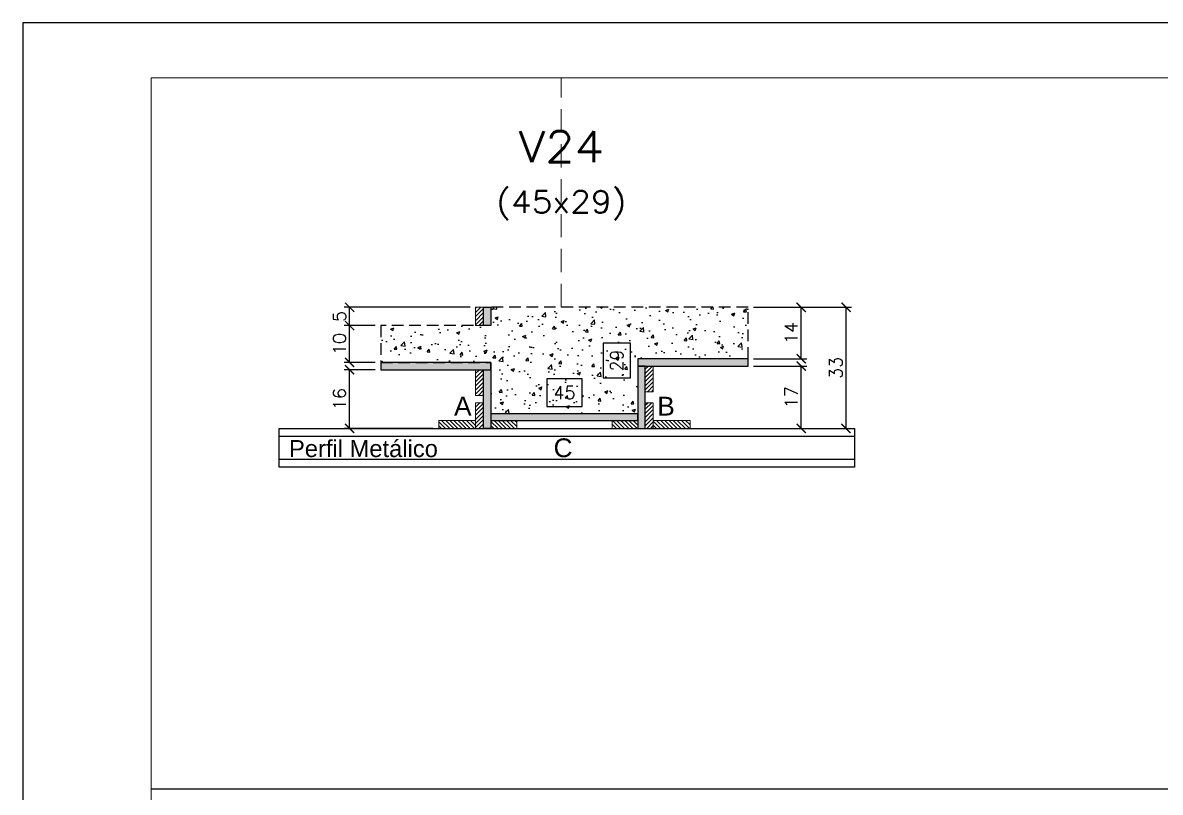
# Model space of a CAD drawing. Extents: x -23436 to 4767, y -4638 to 9755.
# Drawn here: x -17506 to -16887, y -1037 to -618 of the extents above; entities that cross this region are included whole.
import ezdxf
from ezdxf.enums import TextEntityAlignment as Align

# ---------------------------------------------------------------- set-up
doc = ezdxf.new("R2010")
doc.units = 0
doc.header["$PDMODE"] = 2
doc.header["$PDSIZE"] = 10
doc.linetypes.add('CABLIN', pattern=[0.35, 0.25, -0.1])
doc.linetypes.add('HIDDEN', pattern=[9.525, 6.35, -3.175])
doc.layers.get('0').update_dxf_attribs({"lineweight": 13})
doc.layers.get('Defpoints').update_dxf_attribs({"lineweight": 13})
for name, color, linetype in [('Concreto', 250, 'HIDDEN'), ('Cota', 4, 'Continuous'), ('Cota Seção (2x)', 4, 'Continuous'), ('Hachura', 252, 'CABLIN'), ('MB Logo', 255, 'Continuous'), ('Painéis', 200, 'Continuous'), ('Perfil Metálico', 224, 'Continuous'), ('Texto de Titulo', 7, 'Continuous'), ('Texto Qtd Sarr', 242, 'Continuous')]:
    doc.layers.add(name, color=color, linetype=linetype)
for name, color, linetype, lineweight in [('FOLHA MB', 7, 'Continuous', 13), ('Madeira', 100, 'Continuous', 13), ('Texto Seção', 7, 'Continuous', 15)]:
    doc.layers.add(name, color=color, linetype=linetype, lineweight=lineweight)
doc.layers.add('Laje_Perimetro', color=7, linetype='Continuous', plot=False)
doc.styles.add('ARIAL', font='arial.ttf', dxfattribs={"oblique": 15, "height": 25})
doc.styles.add('ROMANS', font='romans.shx')
doc.dimstyles.new('Cota Seção (2x)', dxfattribs={"dimtxt": 7, "dimasz": 5, "dimexe": 3, "dimexo": 3, "dimgap": 2, "dimtad": 3, "dimdec": 1, "dimlfac": 0.5, "dimzin": 12, "dimdsep": 46, "dimtxsty": 'ROMANS', "dimblk": 'ARCHTICK', "dimcen": 0, "dimclrd": 4, "dimclre": 4, "dimclrt": 1, "dimadec": 1, "dimazin": 3, "dimtfac": 1, "dimtdec": 1, "dimtmove": 0, "dimatfit": 3, "dimldrblk": 'OBLIQUE', "dimfxl": 1, "dimtolj": 1, "dimtzin": 12, "dimarcsym": 0})
doc.dimstyles.new('Cota Seção interna', dxfattribs={"dimtxt": 7, "dimasz": 6, "dimexe": 0.18, "dimexo": 2, "dimgap": -4, "dimtad": 3, "dimdec": 1, "dimlfac": 0.5, "dimzin": 12, "dimdsep": 46, "dimtxsty": 'ROMANS', "dimblk": 'ARCHTICK', "dimcen": 0.09, "dimse1": 1, "dimse2": 1, "dimsd1": 1, "dimsd2": 1, "dimclrd": 180, "dimclre": 5, "dimclrt": 1, "dimadec": 0, "dimazin": 3, "dimtfac": 1, "dimtdec": 1, "dimtofl": 0, "dimtmove": 0, "dimatfit": 3, "dimldrblk": 'ARCHTICK', "dimfxl": 1, "dimtolj": 1, "dimtzin": 0, "dimarcsym": 0})

# ---------------------------------------------------------------- blocks, each defined once
blk = doc.blocks.new('A$C169d8357')
at = {"layer": 'FOLHA MB', "color": 1}
for points in [[(0, 1199.94), (0, 149.94), (1485.02, 149.94), (1485.02, 1199.94)], [(70, 1169.94), (70, 179.94), (1455.02, 179.94), (1455.02, 1169.94)]]:
    blk.add_lwpolyline(points, close=True, dxfattribs=at)
blk = doc.blocks.new('*D1234')
at = {"layer": 'Cota Seção (2x)', "color": 180, "lineweight": -2, "transparency": 16777216}
for p, q in [((-17201.78, -811.74), (-17221.11, -811.74)), ((-17221.11, -811.74), (-17221.11, -826.74)), ((-17201.78, -826.74), (-17201.78, -811.74)), ((-17221.11, -826.74), (-17201.78, -826.74))]:
    blk.add_line(p, q, dxfattribs=at)
at = {"layer": 'Defpoints', "color": 0, "transparency": 16777216}
for p in [(-17251.44, -830.74), (-17171.44, -830.74), (-17171.44, -830.74)]:
    blk.add_point(p, dxfattribs=at)
at = {"layer": 'Cota Seção (2x)', "color": 1, "transparency": 16777216, "insert": (-17211.44, -819.24), "char_height": 7, "attachment_point": 5, "style": 'ROMANS'}
blk.add_mtext('\\A1;45', dxfattribs=at)
blk = doc.blocks.new('_ArchTick')
at = {"color": 0, "linetype": 'ByBlock', "const_width": 0.15}
blk.add_lwpolyline([(-0.5, -0.5), (0.5, 0.5)], dxfattribs=at)
blk = doc.blocks.new('*D1235')
at = {"layer": 'Cota', "color": 4, "lineweight": -2, "transparency": 16777216}
for p, q in [((-17108.44, -804.74), (-17079.51, -804.74)), ((-17082.51, -838.74), (-17082.51, -804.74)), ((-17140.04, -838.74), (-17079.51, -838.74))]:
    blk.add_line(p, q, dxfattribs=at)
at = {"layer": 'Defpoints', "color": 0, "transparency": 16777216}
for p in [(-17111.44, -804.74), (-17082.51, -804.74), (-17143.04, -838.74)]:
    blk.add_point(p, dxfattribs=at)
at = {"layer": 'Cota', "color": 4, "lineweight": -2, "transparency": 16777216, "xscale": 5, "yscale": 5, "zscale": 5}
for p, rotation in [((-17082.51, -804.74), 90), ((-17082.51, -838.74), 270)]:
    blk.add_blockref('_ArchTick', p, dxfattribs=dict(at, rotation=rotation))
at = {"layer": 'Cota', "color": 1, "transparency": 16777216, "insert": (-17088.01, -821.74), "char_height": 7, "attachment_point": 5, "rotation": 90, "style": 'ROMANS'}
blk.add_mtext('\\A1;17', dxfattribs=at)
blk = doc.blocks.new('_OBLIQUE')
at = {"color": 0, "linetype": 'ByBlock', "lineweight": -2}
for p, q in [((0, 0), (-1, 0)), ((-0.5, -0.5), (0.5, 0.5))]:
    blk.add_line(p, q, dxfattribs=at)
blk = doc.blocks.new('*D1236')
at = {"layer": 'Cota', "color": 4, "lineweight": -2, "transparency": 16777216}
for p, q in [((-17108.44, -772.74), (-17079.51, -772.74)), ((-17082.51, -800.74), (-17082.51, -772.74)), ((-17108.44, -800.74), (-17079.51, -800.74))]:
    blk.add_line(p, q, dxfattribs=at)
at = {"layer": 'Defpoints', "color": 0, "transparency": 16777216}
for p in [(-17111.44, -772.74), (-17082.51, -772.74), (-17111.44, -800.74)]:
    blk.add_point(p, dxfattribs=at)
at = {"layer": 'Cota', "color": 4, "lineweight": -2, "transparency": 16777216, "xscale": 5, "yscale": 5, "zscale": 5}
for p, rotation in [((-17082.51, -772.74), 90), ((-17082.51, -800.74), 270)]:
    blk.add_blockref('_ArchTick', p, dxfattribs=dict(at, rotation=rotation))
at = {"layer": 'Cota', "color": 1, "transparency": 16777216, "insert": (-17088.01, -786.74), "char_height": 7, "attachment_point": 5, "rotation": 90, "style": 'ROMANS'}
blk.add_mtext('\\A1;14', dxfattribs=at)
blk = doc.blocks.new('*D1237')
at = {"layer": 'Cota', "color": 4, "lineweight": -2, "transparency": 16777216}
for p, q in [((-17108.44, -772.74), (-17055.13, -772.74)), ((-17058.13, -838.74), (-17058.13, -772.74)), ((-17140.04, -838.74), (-17055.13, -838.74))]:
    blk.add_line(p, q, dxfattribs=at)
at = {"layer": 'Defpoints', "color": 0, "transparency": 16777216}
for p in [(-17111.44, -772.74), (-17058.13, -772.74), (-17143.04, -838.74)]:
    blk.add_point(p, dxfattribs=at)
at = {"layer": 'Cota', "color": 4, "lineweight": -2, "transparency": 16777216, "xscale": 5, "yscale": 5, "zscale": 5}
for p, rotation in [((-17058.13, -772.74), 90), ((-17058.13, -838.74), 270)]:
    blk.add_blockref('_ArchTick', p, dxfattribs=dict(at, rotation=rotation))
at = {"layer": 'Cota', "color": 1, "transparency": 16777216, "insert": (-17063.63, -805.74), "char_height": 7, "attachment_point": 5, "rotation": 90, "style": 'ROMANS'}
blk.add_mtext('\\A1;33', dxfattribs=at)
blk = doc.blocks.new('*D1238')
at = {"layer": 'Cota', "color": 4, "lineweight": -2, "transparency": 16777216}
for p, q in [((-17262.84, -772.74), (-17331.41, -772.74)), ((-17328.41, -782.74), (-17328.41, -772.74)), ((-17314.44, -782.74), (-17331.41, -782.74))]:
    blk.add_line(p, q, dxfattribs=at)
at = {"layer": 'Defpoints', "color": 0, "transparency": 16777216}
for p in [(-17328.41, -772.74), (-17259.84, -772.74), (-17311.44, -782.74)]:
    blk.add_point(p, dxfattribs=at)
at = {"layer": 'Cota', "color": 4, "lineweight": -2, "transparency": 16777216, "xscale": 5, "yscale": 5, "zscale": 5}
for p, rotation in [((-17328.41, -772.74), 90), ((-17328.41, -782.74), 270)]:
    blk.add_blockref('_ArchTick', p, dxfattribs=dict(at, rotation=rotation))
at = {"layer": 'Cota', "color": 1, "transparency": 16777216, "insert": (-17333.91, -777.74), "char_height": 7, "attachment_point": 5, "rotation": 90, "style": 'ROMANS'}
blk.add_mtext('\\A1;5', dxfattribs=at)
blk = doc.blocks.new('*D1239')
at = {"layer": 'Cota', "color": 4, "lineweight": -2, "transparency": 16777216}
for p, q in [((-17314.44, -782.74), (-17331.41, -782.74)), ((-17328.41, -802.74), (-17328.41, -782.74)), ((-17314.44, -802.74), (-17331.41, -802.74))]:
    blk.add_line(p, q, dxfattribs=at)
at = {"layer": 'Defpoints', "color": 0, "transparency": 16777216}
for p in [(-17328.41, -782.74), (-17311.44, -782.74), (-17311.44, -802.74)]:
    blk.add_point(p, dxfattribs=at)
at = {"layer": 'Cota', "color": 4, "lineweight": -2, "transparency": 16777216, "xscale": 5, "yscale": 5, "zscale": 5}
for p, rotation in [((-17328.41, -782.74), 90), ((-17328.41, -802.74), 270)]:
    blk.add_blockref('_ArchTick', p, dxfattribs=dict(at, rotation=rotation))
at = {"layer": 'Cota', "color": 1, "transparency": 16777216, "insert": (-17333.91, -792.74), "char_height": 7, "attachment_point": 5, "rotation": 90, "style": 'ROMANS'}
blk.add_mtext('\\A1;10', dxfattribs=at)
blk = doc.blocks.new('*D1240')
at = {"layer": 'Cota', "color": 4, "lineweight": -2, "transparency": 16777216}
for p, q in [((-17314.44, -806.74), (-17331.41, -806.74)), ((-17328.41, -838.74), (-17328.41, -806.74)), ((-17282.84, -838.74), (-17331.41, -838.74))]:
    blk.add_line(p, q, dxfattribs=at)
at = {"layer": 'Defpoints', "color": 0, "transparency": 16777216}
for p in [(-17328.41, -806.74), (-17311.44, -806.74), (-17279.84, -838.74)]:
    blk.add_point(p, dxfattribs=at)
at = {"layer": 'Cota', "color": 4, "lineweight": -2, "transparency": 16777216, "xscale": 5, "yscale": 5, "zscale": 5}
for p, rotation in [((-17328.41, -806.74), 90), ((-17328.41, -838.74), 270)]:
    blk.add_blockref('_ArchTick', p, dxfattribs=dict(at, rotation=rotation))
at = {"layer": 'Cota', "color": 1, "transparency": 16777216, "insert": (-17333.91, -822.74), "char_height": 7, "attachment_point": 5, "rotation": 90, "style": 'ROMANS'}
blk.add_mtext('\\A1;16', dxfattribs=at)
blk = doc.blocks.new('*D1241')
at = {"layer": 'Cota Seção (2x)', "color": 180, "lineweight": -2, "transparency": 16777216}
for p, q in [((-17175.44, -792.24), (-17190.44, -792.24)), ((-17190.44, -792.24), (-17190.44, -811.24)), ((-17175.44, -811.24), (-17175.44, -792.24)), ((-17190.44, -811.24), (-17175.44, -811.24))]:
    blk.add_line(p, q, dxfattribs=at)
at = {"layer": 'Defpoints', "color": 0, "transparency": 16777216}
for p in [(-17176.15, -772.74), (-17171.44, -772.74), (-17176.15, -830.74)]:
    blk.add_point(p, dxfattribs=at)
at = {"layer": 'Cota Seção (2x)', "color": 1, "transparency": 16777216, "insert": (-17182.94, -801.74), "char_height": 7, "attachment_point": 5, "rotation": 90, "style": 'ROMANS'}
blk.add_mtext('\\A1;29', dxfattribs=at)
blk = doc.blocks.new('titulo1')
at = {"layer": 'Defpoints', "color": 252, "linetype": 'HIDDEN', "ltscale": 2}
blk.add_line((0, 0), (0, 125), dxfattribs=at)
at = {"layer": 'Defpoints', "style": 'ROMANS', "oblique": 15}
blk.add_attdef('FOLHA', text='', height=10, dxfattribs=at).set_placement((0, 15.58), align=Align.MIDDLE_CENTER)
at = {"layer": 'Texto Qtd Sarr', "color": 3, "style": 'ROMANS', "oblique": 15}
for tag, height, p in [('TITULO', 17, (0, 71.45)), ('SEÇÃO', 12, (0, 41.55))]:
    blk.add_attdef(tag, text='', height=height, dxfattribs=at).set_placement(p, align=Align.MIDDLE_CENTER)

msp = doc.modelspace()

# ---------------------------------------------------------------- hatches: boundary and pattern name
at = {"layer": 'Concreto'}
h = msp.add_hatch(dxfattribs=at)
h.set_pattern_fill('AR-CONC', color=256, scale=2.5)
h.set_pattern_definition([(50, (-2189.208, -3450), (17.931505, -1.568803), [1.875, -20.625]), (355, (-2189.208, -3450), (-3.468783, 18.804803), [1.5, -16.5]), (100.45144, (-2187.714, -3450.13), (14.462721, 17.236), [1.593505, -17.528553]), (46.1842, (-2189.208, -3445), (26.681033, -4.137982), [2.8125, -30.9375]), (96.63564, (-2186.984, -3445.345), (23.36655, 24.352965), [2.39026, -26.292844]), (351.18416, (-2189.208, -3445), (23.36655, 24.352965), [2.25, -24.75]), (21, (-2186.708, -3446.25), (14.922676, -10.065472), [1.875, -20.625]), (326, (-2186.708, -3446.25), (6.082883, 18.128751), [1.5, -16.5]), (71.45144, (-2185.464, -3447.089), (21.00556, 8.063279), [1.593505, -17.528553]), (37.5, (-2189.208, -3450), (0.3039964, 8.3223463), [0, -16.3, 0, -16.75, 0, -16.5625]), (7.5, (-2189.208, -3450), (6.5767384, 9.860293), [0, -9.55, 0, -15.925, 0, -6.3125]), (327.5, (-2194.783, -3450), (13.345561, -0.5638718), [0, -6.25, 0, -19.5, 0, -25.875]), (317.5, (-2197.283, -3450), (14.579654, 2.502625), [0, -8.125, 0, -12.95, 0, -18.375])])
h.paths.add_polyline_path([(-17111.44, -772.74), (-17251.44, -772.74), (-17251.44, -782.74), (-17255.44, -782.74), (-17259.84, -782.74), (-17311.44, -782.74), (-17311.44, -802.74), (-17251.44, -802.74), (-17251.44, -806.74), (-17251.44, -830.74), (-17171.44, -830.74), (-17171.44, -804.74), (-17171.44, -800.74), (-17111.44, -800.74)])
h.paths.add_polyline_path([(-17218.86, -824.49), (-17204.03, -824.49), (-17204.03, -813.99), (-17218.86, -813.99)], flags=24)
h.paths.add_polyline_path([(-17177.69, -808.99), (-17177.69, -794.49), (-17188.19, -794.49), (-17188.19, -808.99)], flags=24)
at = {"layer": 'Hachura'}
h = msp.add_hatch(dxfattribs=at)
h.set_pattern_fill('ANSI31', color=256, scale=0.5, angle=360, style=0)
h.set_pattern_definition([(45, (-8952.1996, 22279.8796), (-1.12253202, 1.12253202), [])])
h.paths.add_polyline_path([(-17255.44, -782.74), (-17259.84, -782.74), (-17259.84, -772.74), (-17255.44, -772.74)])
h = msp.add_hatch(color=256, dxfattribs=at)
h.dxf.hatch_style = 1
h.paths.add_polyline_path([(-17255.44, -772.74), (-17251.44, -772.74), (-17251.44, -782.74), (-17255.44, -782.74)])
h = msp.add_hatch(color=256, dxfattribs=at)
h.dxf.hatch_style = 1
h.paths.add_polyline_path([(-17251.44, -806.74), (-17251.44, -802.74), (-17311.44, -802.74), (-17311.44, -806.74)])
h = msp.add_hatch(color=256, dxfattribs=at)
h.dxf.hatch_style = 1
h.paths.add_polyline_path([(-17111.44, -804.74), (-17111.44, -800.74), (-17171.44, -800.74), (-17171.44, -804.74)])
h = msp.add_hatch(color=256, dxfattribs=at)
h.dxf.hatch_style = 1
h.paths.add_polyline_path([(-17167.44, -804.74), (-17171.44, -804.74), (-17171.44, -838.74), (-17167.44, -838.74)])
h = msp.add_hatch(dxfattribs=at)
h.set_pattern_fill('ANSI31', color=256, scale=0.5, angle=360, style=0)
h.set_pattern_definition([(45, (-8910.1996, 22155.8796), (-1.12253202, 1.12253202), [])])
h.paths.add_polyline_path([(-17167.44, -804.74), (-17163.04, -804.74), (-17163.04, -818.74), (-17167.44, -818.74)])
h = msp.add_hatch(dxfattribs=at)
h.set_pattern_fill('ANSI31', color=256, scale=0.5, angle=360, style=0)
h.set_pattern_definition([(45, (-8910.1996, 22153.8796), (-1.12253202, 1.12253202), [])])
h.paths.add_polyline_path([(-17255.44, -806.74), (-17259.84, -806.74), (-17259.84, -820.74), (-17255.44, -820.74)])
h = msp.add_hatch(color=256, dxfattribs=at)
h.dxf.hatch_style = 1
h.paths.add_polyline_path([(-17255.44, -806.74), (-17251.44, -806.74), (-17251.44, -838.74), (-17255.44, -838.74)])
h = msp.add_hatch(dxfattribs=at)
h.set_pattern_fill('ANSI31', color=256, scale=0.5, angle=360, style=0)
h.set_pattern_definition([(45, (-8952.1996, 22223.8796), (-1.12253202, 1.12253202), [])])
h.paths.add_polyline_path([(-17255.44, -838.74), (-17259.84, -838.74), (-17259.84, -824.74), (-17255.44, -824.74)])
h = msp.add_hatch(dxfattribs=at)
h.set_pattern_fill('ANSI31', color=256, scale=0.5, angle=360, style=0)
h.set_pattern_definition([(45, (-8910.1996, 22223.8796), (-1.12253202, 1.12253202), [])])
h.paths.add_polyline_path([(-17167.44, -838.74), (-17163.04, -838.74), (-17163.04, -824.74), (-17167.44, -824.74)])
h = msp.add_hatch(dxfattribs=at)
h.set_pattern_fill('ANSI31', color=256, scale=0.5, angle=270, style=0)
h.set_pattern_definition([(315, (5714.7768, -9068.3843), (1.12253202, 1.12253202), [])])
h.paths.add_polyline_path([(-17279.84, -838.74), (-17279.84, -834.34), (-17259.84, -834.34), (-17259.84, -838.74)])
h = msp.add_hatch(color=256, dxfattribs=at)
h.dxf.hatch_style = 1
h.paths.add_polyline_path([(-17171.44, -834.34), (-17171.44, -830.74), (-17251.44, -830.74), (-17251.44, -834.34)])
h = msp.add_hatch(dxfattribs=at)
h.set_pattern_fill('ANSI31', color=256, scale=0.5, angle=270, style=0)
h.set_pattern_definition([(315, (5705.1768, -9068.3843), (1.12253202, 1.12253202), [])])
h.paths.add_polyline_path([(-17251.44, -838.74), (-17251.44, -834.34), (-17237.44, -834.34), (-17237.44, -838.74)])
h = msp.add_hatch(dxfattribs=at)
h.set_pattern_fill('ANSI31', color=256, scale=0.5, angle=270, style=0)
h.set_pattern_definition([(315, (5747.1768, -9068.3843), (1.12253202, 1.12253202), [])])
h.paths.add_polyline_path([(-17171.44, -838.74), (-17171.44, -834.34), (-17185.44, -834.34), (-17185.44, -838.74)])
h = msp.add_hatch(dxfattribs=at)
h.set_pattern_fill('ANSI31', color=256, scale=0.5, angle=270, style=0)
h.set_pattern_definition([(315, (5737.5768, -9068.3843), (1.12253202, 1.12253202), [])])
h.paths.add_polyline_path([(-17143.04, -838.74), (-17143.04, -834.34), (-17163.04, -834.34), (-17163.04, -838.74)])

# ---------------------------------------------------------------- linework, layer by layer
at = {"layer": 'Concreto'}
for p, q in [((-17111.44, -772.74), (-17251.44, -772.74)), ((-17251.44, -772.74), (-17251.44, -782.74)), ((-17111.44, -800.74), (-17111.44, -772.74)), ((-17251.44, -782.74), (-17311.44, -782.74)), ((-17311.44, -782.74), (-17311.44, -802.74)), ((-17311.44, -802.74), (-17251.44, -802.74)), ((-17251.44, -802.74), (-17251.44, -830.74)), ((-17111.44, -800.74), (-17171.44, -800.74)), ((-17171.44, -800.74), (-17171.44, -830.74)), ((-17171.44, -830.74), (-17251.44, -830.74))]:
    msp.add_line(p, q, dxfattribs=at)
at = {"layer": 'Laje_Perimetro'}
msp.add_lwpolyline([(-16021.36, -617.74), (-17506.38, -617.74), (-17506.38, -1667.74), (-16021.36, -1667.74)], close=True, dxfattribs=at)
at = {"layer": 'Madeira'}
for points in [[(-17255.44, -782.74), (-17259.84, -782.74), (-17259.84, -772.74), (-17255.44, -772.74)], [(-17167.44, -804.74), (-17163.04, -804.74), (-17163.04, -818.74), (-17167.44, -818.74)], [(-17255.44, -806.74), (-17259.84, -806.74), (-17259.84, -820.74), (-17255.44, -820.74)], [(-17255.44, -838.74), (-17259.84, -838.74), (-17259.84, -824.74), (-17255.44, -824.74)], [(-17167.44, -838.74), (-17163.04, -838.74), (-17163.04, -824.74), (-17167.44, -824.74)], [(-17279.84, -838.74), (-17279.84, -834.34), (-17259.84, -834.34), (-17259.84, -838.74)], [(-17251.44, -838.74), (-17251.44, -834.34), (-17237.44, -834.34), (-17237.44, -838.74)], [(-17171.44, -838.74), (-17171.44, -834.34), (-17185.44, -834.34), (-17185.44, -838.74)], [(-17143.04, -838.74), (-17143.04, -834.34), (-17163.04, -834.34), (-17163.04, -838.74)]]:
    msp.add_lwpolyline(points, close=True, dxfattribs=at)
at = {"layer": 'MB Logo'}
msp.add_line((-17436.38, -1035.11), (-16051.36, -1035.11), dxfattribs=at)
at = {"layer": 'Painéis'}
for points in [[(-17255.44, -772.74), (-17251.44, -772.74), (-17251.44, -782.74), (-17255.44, -782.74)], [(-17251.44, -806.74), (-17251.44, -802.74), (-17311.44, -802.74), (-17311.44, -806.74)], [(-17111.44, -804.74), (-17111.44, -800.74), (-17171.44, -800.74), (-17171.44, -804.74)], [(-17167.44, -804.74), (-17171.44, -804.74), (-17171.44, -838.74), (-17167.44, -838.74)], [(-17255.44, -806.74), (-17251.44, -806.74), (-17251.44, -838.74), (-17255.44, -838.74)], [(-17171.44, -834.34), (-17171.44, -830.74), (-17251.44, -830.74), (-17251.44, -834.34)]]:
    msp.add_lwpolyline(points, close=True, dxfattribs=at)
at = {"layer": 'Perfil Metálico'}
msp.add_lwpolyline([(-17053.43, -859.81), (-17366.77, -859.81), (-17366.77, -838.74), (-17053.43, -838.74)], close=True, dxfattribs=at)
for points in [[(-17366.77, -842.9), (-17053.43, -842.9)], [(-17053.43, -855.65), (-17366.77, -855.65)]]:
    msp.add_lwpolyline(points, dxfattribs=at)

# ---------------------------------------------------------------- block references
at = {"layer": 'MB Logo'}
msp.add_blockref('A$C169d8357', (-17506.38, -1817.68), dxfattribs=at)
at = {"layer": 'Texto Seção'}
ref = msp.add_blockref('titulo1', (-17213.13, -772.74), dxfattribs=at)
ref.add_attrib('TITULO', 'V24', dxfattribs={"layer": 'Texto de Titulo', "color": 7, "height": 17, "style": 'ROMANS', "width": 1.1}).set_placement((-17213.13, -685.24), align=Align.MIDDLE_CENTER)
ref.add_attrib('SEÇÃO', '(45x29)', dxfattribs={"layer": 'Texto de Titulo', "color": 7, "height": 12, "style": 'ROMANS', "width": 1.1}).set_placement((-17213.13, -715.24), align=Align.MIDDLE_CENTER)

# ---------------------------------------------------------------- texts
at = {"layer": 'Texto Seção', "color": 0, "linetype": 'Continuous', "style": 'ARIAL'}
for s, p in [('A', (-17266.77, -826.61)), ('B', (-17156.12, -826.61)), ('C', (-17212.19, -849.28))]:
    msp.add_text(s, height=10.22, dxfattribs=at).set_placement(p, align=Align.MIDDLE_CENTER)
at = {"layer": 'Texto Seção', "style": 'ARIAL'}
msp.add_text('Perfil Metálico', height=9.24, dxfattribs=at).set_placement((-17320.88, -849.72), align=Align.MIDDLE_CENTER)

# ---------------------------------------------------------------- dimensions: what is measured, and where the dimension line sits
at = {"layer": 'Cota'}
for base, p1, p2, picture, middle in [((-17328.41, -772.74), (-17311.44, -782.74), (-17259.84, -772.74), '*D1238', (-17333.91, -777.74)), ((-17058.13, -772.74), (-17143.04, -838.74), (-17111.44, -772.74), '*D1237', (-17063.63, -805.74)), ((-17082.51, -772.74), (-17111.44, -800.74), (-17111.44, -772.74), '*D1236', (-17088.01, -786.74)), ((-17328.41, -782.74), (-17311.44, -802.74), (-17311.44, -782.74), '*D1239', (-17333.91, -792.74)), ((-17328.41, -806.74), (-17279.84, -838.74), (-17311.44, -806.74), '*D1240', (-17333.91, -822.74)), ((-17082.51, -804.74), (-17143.04, -838.74), (-17111.44, -804.74), '*D1235', (-17088.01, -821.74))]:
    dim = msp.add_linear_dim(base=base, p1=p1, p2=p2, angle=90, dimstyle='Cota Seção (2x)', dxfattribs=at)
    dim.commit()
    dim.dimension.update_dxf_attribs({"geometry": picture, "text_midpoint": middle})
at = {"layer": 'Cota Seção (2x)'}
dim = msp.add_linear_dim(base=(-17171.44, -772.74), p1=(-17176.15, -830.74), p2=(-17176.15, -772.74), angle=90, dimstyle='Cota Seção interna', dxfattribs=at)
dim.commit()
dim.dimension.update_dxf_attribs({"geometry": '*D1241', "text_midpoint": (-17182.94, -801.74)})
dim = msp.add_linear_dim(base=(-17171.44, -830.74), p1=(-17251.44, -830.74), p2=(-17171.44, -830.74), text='45', dimstyle='Cota Seção interna', dxfattribs=at)
dim.commit()
dim.dimension.update_dxf_attribs({"geometry": '*D1234', "text_midpoint": (-17211.44, -819.24)})

doc.saveas('drawing.dxf')
